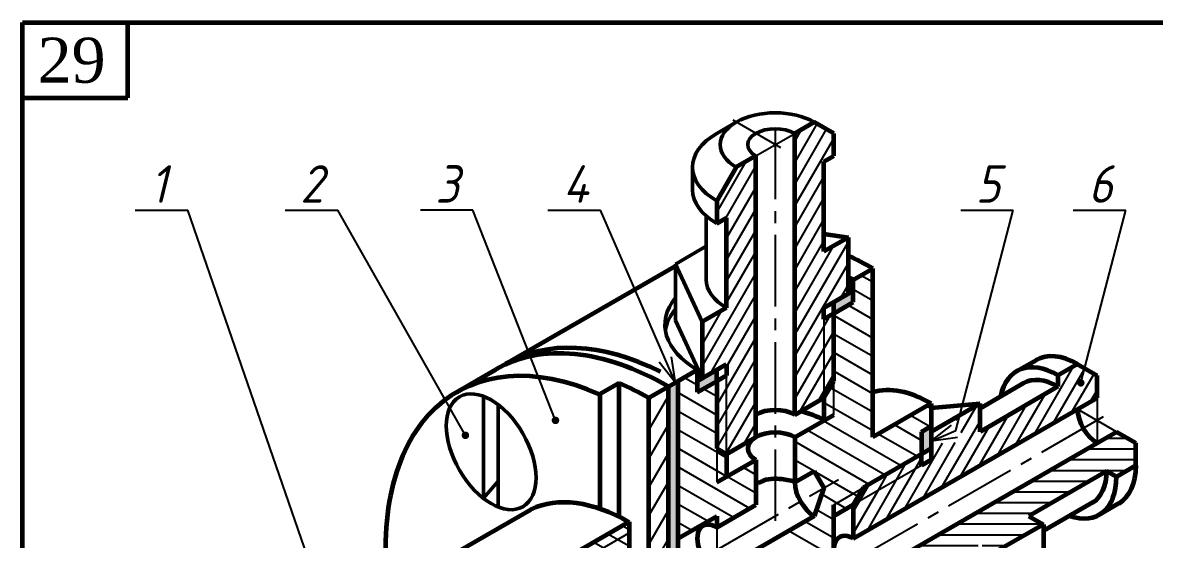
# Model space of a CAD drawing. Header units: millimetres. Extents: x -255 to 513, y 132 to 472.
# Drawn here: x -255 to -104.2, y 228.1 to 297 of the extents above; entities that cross this region are included whole.
import ezdxf

# ---------------------------------------------------------------- set-up
doc = ezdxf.new("R2010")
doc.units = ezdxf.units.MM
doc.header["$LTSCALE"] = 0.5
doc.linetypes.add('CENTER2', pattern=[28.575, 19.05, -3.175, 3.175, -3.175])
doc.styles.get("Standard").update_dxf_attribs({"font": 'isocpeui.ttf', "width": 0.9})
doc.styles.add('стиль1', font='TIMES.TTF')

msp = doc.modelspace()

# ---------------------------------------------------------------- hatches: boundary and pattern name
at = {"lineweight": -3}
h = msp.add_hatch(dxfattribs=at)
h.set_pattern_fill('ANSI31', color=256, scale=0.45, angle=15, style=0)
h.set_pattern_definition([(60, (-354.7643, 58.7417), (-1.237334, 0.714375), [])])
h.paths.add_polyline_path([(-157.31, 279.24), (-159.91, 277.74), (-162.51, 273.24), (-162.51, 270.24), (-161.21, 270.99), (-161.21, 258.99), (-164.46, 257.12), (-164.46, 249.62), (-161.21, 251.49), (-161.21, 249.99), (-161.21, 239.49), (-157.31, 241.74)])
h.paths.add_polyline_path([(-161.21, 249.99), (-162.51, 249.24), (-162.51, 240.24), (-161.21, 239.49)], flags=17)
h.paths.add_polyline_path([(-152.11, 244.74), (-148.22, 246.99), (-148.22, 257.49), (-148.22, 258.99), (-144.97, 260.87), (-144.97, 268.37), (-148.22, 266.49), (-148.22, 278.49), (-146.92, 279.24), (-146.92, 282.24), (-149.52, 283.74), (-152.11, 282.24)])
h.paths.add_polyline_path([(-148.22, 246.99), (-146.92, 249.24), (-146.92, 258.24), (-148.22, 257.49)], flags=17)
at = {"lineweight": 60}
h = msp.add_hatch(color=256, dxfattribs=at)
h.paths.add_polyline_path([(-162.51, 249.24), (-162.51, 250.74), (-165.1, 249.24), (-165.1, 247.74)])
h.paths.add_polyline_path([(-144.32, 259.74), (-144.32, 261.24), (-146.92, 259.74), (-146.92, 258.24)])
msp.add_hatch(color=256).paths.add_polyline_path([(-167.7, 249.24), (-168.01, 249.06), (-168, 249), (-168.04, 249.05), (-168.99, 248.5), (-168.99, 211.01), (-167.7, 211.74)])
at = {"lineweight": -3}
h = msp.add_hatch(dxfattribs=at)
h.set_pattern_fill('ANSI31', color=256, scale=0.6, angle=15, style=0)
h.set_pattern_definition([(60, (-354.7643, 58.7417), (-1.649778, 0.9525), [])])
h.paths.add_polyline_path([(-183.29, 219.24), (-183.29, 211.74), (-189.77, 208), (-189.77, 205), (-183.29, 208.74), (-183.29, 205.74), (-175.5, 210.24), (-175.5, 216.24), (-168.99, 227.51), (-168.99, 248.5), (-171.6, 246.99), (-171.6, 225.99)])
h = msp.add_hatch(color=256)
h.paths.add_polyline_path([(-133.93, 243.24), (-135.23, 242.49), (-135.23, 239.49), (-133.93, 240.24)])
h.paths.add_polyline_path([(-123.54, 225.24), (-126.13, 226.74), (-127.43, 225.99), (-124.83, 224.49)])
h = msp.add_hatch(dxfattribs=at)
h.set_pattern_fill('ANSI31', color=256, scale=0.45, angle=135, style=0)
h.set_pattern_definition([(180, (-354.7643, 58.7417), (-2e-16, -1.42875), [])])
h.paths.add_polyline_path([(-141.72, 223.74), (-137.82, 221.49), (-128.73, 226.74), (-127.43, 227.49), (-125.48, 226.37), (-118.99, 230.12), (-120.94, 231.24), (-110.55, 237.24), (-109.25, 236.49), (-106.65, 237.99), (-106.65, 240.99), (-109.25, 242.49)])
h.paths.add_polyline_path([(-137.82, 221.49), (-135.23, 221.49), (-127.43, 225.99), (-128.73, 226.74)])
h = msp.add_hatch(dxfattribs=at)
h.set_pattern_fill('ANSI31', color=256, scale=0.6, angle=105, style=0)
h.set_pattern_definition([(150, (-354.7643, 58.7417), (-0.9525, -1.649778), [])])
edge = h.paths.add_edge_path()
edge.add_line((-222.21, 189.27), (-222.21, 199.02))
edge.add_line((-222.21, 199.02), (-187.19, 219.24))
edge.add_line((-187.19, 219.24), (-187.19, 221.49))
edge.add_line((-187.19, 221.49), (-174.2, 228.99))
edge.add_line((-174.2, 228.99), (-174.2, 230.43))
edge.add_ellipse((-174.17, 207.91), major_axis=(13.78, -23.86), ratio=0.57735, start_angle=495.0936, end_angle=495.2586)
edge.add_line((-174.25, 230.46), (-174.85, 230.12))
edge.add_line((-174.85, 230.12), (-222.91, 202.37))
edge.add_line((-222.91, 202.37), (-224.86, 198.99))
edge.add_line((-224.86, 198.99), (-224.86, 195.24))
edge.add_line((-224.86, 195.24), (-231.36, 191.49))
edge.add_line((-231.36, 191.49), (-231.36, 183.99))
edge.add_line((-231.36, 183.99), (-222.21, 189.27))
h.paths.add_polyline_path([(-187.19, 221.49), (-187.19, 219.24), (-174.2, 226.74), (-174.2, 228.99)], flags=17)

# ---------------------------------------------------------------- linework, layer by layer
at = {"lineweight": 60}
for p, q in [((-255, 132), (-255, 297)), ((-255, 297), (-10, 297)), ((-241, 287), (-241, 297)), ((-255, 287), (-241, 287)), ((-149.52, 283.74), (-152.11, 282.24)), ((-146.92, 282.24), (-149.52, 283.74)), ((-152.11, 244.74), (-152.11, 282.24)), ((-146.92, 279.24), (-146.92, 282.24)), ((-157.31, 279.24), (-159.91, 277.74)), ((-157.31, 241.74), (-157.31, 279.24)), ((-148.22, 278.49), (-146.92, 279.24)), ((-159.91, 277.74), (-162.51, 273.24)), ((-148.22, 266.49), (-148.22, 278.49)), ((-162.51, 273.24), (-162.51, 270.24)), ((-162.51, 270.24), (-161.21, 270.99)), ((-161.21, 258.99), (-161.21, 270.99)), ((-148.22, 268.87), (-144.97, 268.37)), ((-144.97, 268.37), (-148.22, 266.49)), ((-144.97, 260.87), (-144.97, 268.37)), ((-190.67, 251.52), (-168.14, 264.52)), ((-144.32, 262.74), (-141.72, 264.24)), ((-141.72, 241.74), (-141.72, 264.24)), ((-144.32, 259.74), (-144.32, 262.74)), ((-148.22, 258.99), (-144.32, 261.24)), ((-146.92, 258.24), (-144.32, 259.74)), ((-146.92, 258.24), (-146.92, 259.74)), ((-161.21, 258.99), (-164.46, 257.12)), ((-148.22, 257.49), (-148.22, 258.99)), ((-146.92, 258.24), (-148.22, 257.49)), ((-146.92, 249.24), (-146.92, 258.24)), ((-164.46, 257.12), (-164.46, 249.62)), ((-122.55, 250.54), (-119.95, 252.04)), ((-197.16, 247.77), (-191.95, 250.77)), ((-167.7, 249.24), (-165.1, 250.74)), ((-165.1, 249.24), (-161.21, 251.49)), ((-165.1, 250.74), (-165.1, 247.74)), ((-162.51, 249.24), (-162.51, 250.74)), ((-161.21, 251.49), (-161.21, 249.99)), ((-114.44, 251.49), (-117.04, 249.99)), ((-114.44, 251.49), (-111.84, 249.99)), ((-175.5, 248.97), (-178.1, 247.47)), ((-175.5, 231.12), (-175.5, 248.97)), ((-171.6, 246.99), (-167.7, 249.24)), ((-167.7, 249.24), (-167.7, 211.74)), ((-165.1, 247.74), (-162.51, 249.24)), ((-161.21, 249.99), (-162.51, 249.24)), ((-162.51, 249.24), (-162.51, 240.24)), ((-148.22, 246.99), (-146.92, 249.24)), ((-121.63, 248.95), (-127.43, 245.6)), ((-117.04, 249.99), (-117.04, 248.49)), ((-111.84, 246.99), (-111.84, 249.99)), ((-178.1, 247.47), (-178.1, 232.21)), ((-168.99, 248.5), (-168.99, 210.98)), ((-117.04, 248.49), (-127.43, 242.49)), ((-171.6, 246.99), (-171.6, 225.99)), ((-152.11, 244.74), (-148.22, 246.99)), ((-148.22, 246.99), (-148.22, 243.99)), ((-144.32, 228.24), (-111.84, 246.99)), ((-133.93, 246.24), (-141.72, 241.74)), ((-133.93, 246.24), (-133.93, 243.24)), ((-127.43, 246.24), (-133.93, 242.49)), ((-133.93, 245.66), (-127.43, 246.24)), ((-127.43, 242.49), (-127.43, 246.24)), ((-152.11, 241.74), (-146.92, 244.74)), ((-135.23, 242.49), (-133.93, 243.24)), ((-133.93, 243.24), (-133.93, 238.74)), ((-161.21, 239.49), (-157.31, 241.74)), ((-152.11, 241.74), (-152.11, 235.74)), ((-141.72, 223.74), (-109.25, 242.49)), ((-135.23, 242.49), (-135.23, 239.49)), ((-109.25, 242.49), (-106.65, 240.99)), ((-162.51, 240.24), (-161.21, 239.49)), ((-133.93, 240.24), (-135.23, 239.49)), ((-106.65, 237.99), (-106.65, 240.99)), ((-162.51, 235.74), (-157.31, 238.74)), ((-161.21, 239.49), (-161.21, 236.49)), ((-157.31, 238.74), (-157.31, 232.74)), ((-135.23, 239.49), (-143.02, 234.99)), ((-135.23, 237.99), (-135.23, 239.49)), ((-133.93, 238.74), (-135.23, 237.99)), ((-152.11, 235.74), (-149.52, 237.24)), ((-149.52, 237.24), (-148.22, 234.99)), ((-110.55, 237.24), (-120.94, 231.24)), ((-109.25, 236.49), (-110.55, 237.24)), ((-106.65, 237.99), (-109.25, 236.49)), ((-148.22, 234.99), (-149.52, 231.24)), ((-143.02, 234.99), (-144.32, 232.74)), ((-162.51, 229.74), (-157.31, 232.74)), ((-146.92, 226.74), (-146.92, 232.74)), ((-144.32, 232.74), (-146.92, 231.24)), ((-144.32, 232.74), (-144.32, 228.24)), ((-112.45, 233.04), (-118.99, 229.26)), ((-111.53, 231.45), (-108.93, 232.95)), ((-236.01, 204.09), (-187.27, 232.13)), ((-167.7, 228.24), (-162.51, 231.24)), ((-162.51, 231.24), (-162.51, 229.74)), ((-149.52, 231.24), (-162.51, 223.74)), ((-120.94, 231.24), (-118.99, 230.12)), ((-174.2, 230.49), (-222.91, 202.37)), ((-174.2, 230.49), (-174.2, 226.74)), ((-118.99, 230.12), (-125.48, 226.37)), ((-118.99, 230.12), (-118.99, 224.5))]:
    msp.add_line(p, q, dxfattribs=at)
at = {"lineweight": 50}
for p, q in [((-159.91, 283.74), (-162.51, 282.24)), ((-165.74, 277.74), (-165.74, 274.74)), ((-163.9, 262.74), (-163.9, 271.22)), ((-163.9, 267.19), (-168.02, 264.81)), ((-168.02, 264.81), (-164.46, 257.12)), ((-168.02, 264.81), (-168.02, 257.31)), ((-168.02, 257.31), (-164.46, 249.62)), ((-193.59, 247.2), (-193.59, 233.61)), ((-191.64, 246.09), (-191.64, 232.46)), ((-193.59, 233.61), (-191.64, 235.89))]:
    msp.add_line(p, q, dxfattribs=at)
at = {"linetype": 'CENTER2', "lineweight": -3}
for p, q in [((-153.95, 280.3), (-160.33, 283.99)), ((-157.31, 279.27), (-152.11, 282.24)), ((-154.71, 282.99), (-154.71, 230)), ((-111.84, 246.99), (-111.84, 240.99)), ((-111.01, 244.47), (-169, 210.99)), ((-109.25, 242.49), (-114.44, 245.49)), ((-162.51, 226.74), (-146.27, 236.12))]:
    msp.add_line(p, q, dxfattribs=at)
at = {"lineweight": -3}
for p, q in [((-240, 272), (-233, 272)), ((-205.42, 192.2), (-233, 272)), ((-220, 272), (-213, 272)), ((-196, 242), (-213, 272)), ((-195, 272), (-202, 272)), ((-184, 244), (-195, 272)), ((-185, 272), (-178, 272)), ((-168, 249), (-178, 272)), ((-130.63, 242.66), (-123, 272)), ((-130, 272), (-123, 272)), ((-115, 272), (-108, 272)), ((-114, 249), (-108, 272)), ((-141.72, 262.4), (-143.32, 263.32)), ((-141.72, 259.92), (-144.32, 261.42)), ((-141.72, 254.97), (-146.92, 257.97)), ((-141.72, 257.45), (-145.01, 259.35)), ((-148.22, 257.49), (-148.22, 246.99)), ((-141.72, 252.5), (-146.92, 255.5)), ((-168, 249), (-168.55, 252.47)), ((-141.72, 250.02), (-146.92, 253.02)), ((-168, 249), (-170.17, 251.77)), ((-141.72, 247.55), (-146.92, 250.55)), ((-120.17, 242.18), (-114.97, 251.18)), ((-117.7, 243.61), (-113.47, 250.93)), ((-165.1, 248.68), (-166.89, 249.71)), ((-161.21, 239.49), (-161.21, 249.99)), ((-146.92, 244.74), (-146.92, 249.24)), ((-115.22, 245.04), (-112.23, 250.22)), ((-162.51, 244.7), (-167.7, 247.7)), ((-162.51, 247.18), (-164.3, 248.21)), ((-146.92, 248.08), (-147.42, 248.37)), ((-141.72, 245.08), (-146.92, 248.08)), ((-122.65, 240.76), (-118.75, 247.51)), ((-112.75, 246.47), (-111.84, 248.03)), ((-146.92, 245.6), (-148.22, 246.35)), ((-133.93, 245.52), (-134.55, 245.88)), ((-129.95, 242.38), (-127.87, 245.99)), ((-125.12, 239.33), (-121.22, 246.08)), ((-162.51, 242.23), (-167.7, 245.23)), ((-141.72, 242.6), (-146.92, 245.6)), ((-134.09, 243.15), (-136.69, 244.65)), ((-130.65, 244.03), (-130.35, 244.56)), ((-127.59, 237.9), (-123.7, 244.65)), ((-137.93, 237.93), (-148.32, 243.93)), ((-135.23, 241.33), (-138.84, 243.41)), ((-133.91, 241.25), (-131.23, 243.36)), ((-132.54, 235.04), (-127.43, 243.89)), ((-130.07, 236.47), (-126.17, 243.22)), ((-162.51, 239.75), (-167.7, 242.75)), ((-140.07, 236.7), (-150.46, 242.7)), ((-135.78, 239.17), (-140.98, 242.17)), ((-133.92, 241.24), (-130.63, 242.66)), ((-133.91, 241.25), (-130.45, 241.74)), ((-162.51, 237.28), (-167.7, 240.28)), ((-162.51, 240.24), (-162.51, 235.74)), ((-137.49, 232.18), (-132.42, 240.96)), ((-135.02, 233.61), (-130.73, 241.04)), ((-161.21, 239), (-162.51, 239.75)), ((-138.55, 236.08), (-137.25, 238.33)), ((-136.07, 237.5), (-135.23, 238.97)), ((-158.12, 232.27), (-167.7, 237.8)), ((-161.21, 236.53), (-162.51, 237.28)), ((-157.31, 236.75), (-159.03, 237.75)), ((-135.23, 237.99), (-144.32, 232.74)), ((-141.02, 234.65), (-139.72, 236.9)), ((-139.97, 230.75), (-136.07, 237.5)), ((-160.27, 231.04), (-167.7, 235.33)), ((-157.31, 234.28), (-161.18, 236.51)), ((-143.5, 233.22), (-142.2, 235.47)), ((-142.44, 229.33), (-138.55, 236.08)), ((-146.5, 232.98), (-148.51, 234.15)), ((-146.92, 232.74), (-143.02, 234.99)), ((-144.32, 228.93), (-141.02, 234.65)), ((-163.71, 230.55), (-167.7, 232.85)), ((-145.2, 232.23), (-146.5, 232.98)), ((-144.32, 231.79), (-143.5, 233.22)), ((-146.92, 230.75), (-149.22, 232.08)), ((-147.73, 226.27), (-152.93, 229.27)), ((-146.92, 228.28), (-150.78, 230.51)), ((-187.19, 221.49), (-174.2, 228.99))]:
    msp.add_line(p, q, dxfattribs=at)
for p, q in [((-142.21, 235.46), (-152.11, 241.18)), ((-149.55, 237.22), (-152.11, 238.7)), ((-144.35, 234.22), (-149.48, 237.18)), ((-151.69, 235.98), (-152.11, 236.23)), ((-143.69, 233.84), (-144.35, 234.22)), ((-174.85, 230.12), (-174.2, 230.49)), ((-165.85, 229.31), (-167.7, 230.38)), ((-162.41, 229.8), (-162.51, 229.85)), ((-162.51, 229.74), (-162.51, 223.74))]:
    msp.add_line(p, q)
at = {"const_width": 0.5}
for points in [[(-114.25, 249, 1), (-113.75, 249, 1)], [(-184.25, 244, 1), (-183.75, 244, 1)], [(-196.25, 242, 1), (-195.75, 242, 1)]]:
    msp.add_lwpolyline(points, format="xyb", close=True, dxfattribs=at)
at = {"lineweight": 50}
for centre, major_axis, start_param, end_param in [((-154.71, 280.74), (-7.35, 0), 3.926991, 7.068583), ((-154.71, 277.74), (-11.02, 0), 5.497787, 7.068583), ((-154.71, 280.74), (-3.67, 0), 3.926991, 7.068583), ((-154.71, 274.74), (-11.02, 0), 6.283185, 7.068583), ((-154.71, 262.74), (-9.19, 0), 6.283185, 7.068583), ((-154.71, 256.74), (-14.7, 0), 5.844341, 7.068583), ((-154.71, 255.24), (-14.7, 0), 5.844341, 6.194681)]:
    msp.add_ellipse(centre, major_axis=major_axis, ratio=0.57735, start_param=start_param, end_param=end_param, dxfattribs=at)
at = {"lineweight": 60}
for centre, major_axis, start_param, end_param in [((-141.72, 226.74), (22.96, -39.77), 2.356194, 2.456362), ((-154.71, 256.74), (-14.7, 0), 3.926991, 3.987687), ((-168.99, 211), (22.96, -39.77), 2.356194, 3.141593), ((-167.7, 211.74), (22.96, -39.77), 2.427634, 3.141593), ((-117.04, 240.99), (5.51, -9.55), 2.356194, 3.727278), ((-114.44, 242.49), (5.51, -9.55), 2.356194, 3.141593), ((-174.2, 207.99), (22.96, -39.77), 2.476484, 4.071205), ((-171.6, 209.49), (22.96, -39.77), 8.63938, 8.75967), ((-117.04, 240.99), (4.59, -7.95), 2.356194, 3.141593), ((-133.93, 231.24), (9.19, -15.91), 2.356194, 2.999696), ((-154.71, 243.24), (-3.67, 0), 3.926991, 5.497787), ((-154.71, 240.24), (-9.19, 0), 3.926991, 4.338508), ((-111.84, 243.99), (1.84, -3.18), 3.926991, 5.497787), ((-154.71, 240.24), (-3.67, 0), 3.926991, 7.068583), ((-117.04, 240.99), (4.59, -7.95), 6.283185, 7.068583), ((-114.44, 242.49), (5.51, -9.55), 0, 0.785398), ((-149.52, 234.24), (1.84, -3.18), 3.926991, 5.497787), ((-117.04, 240.99), (5.51, -9.55), 5.6975, 7.068583), ((-174.17, 207.91), (13.78, -23.86), 8.63938, 9.376744), ((-162.51, 226.74), (1.84, -3.18), 2.356194, 5.497787), ((-144.32, 225.24), (1.84, -3.18), 2.356194, 7.068583)]:
    msp.add_ellipse(centre, major_axis=major_axis, ratio=0.57735, start_param=start_param, end_param=end_param, dxfattribs=at)
at = {"lineweight": 50}
msp.add_ellipse((-192.57, 239.81), major_axis=(4.23, -7.32), ratio=0.57735, dxfattribs=at)
at = {"lineweight": 60}
msp.add_open_spline([(-152.11, 235.82), (-152.78, 235.97), (-154.37, 236.31), (-156.3, 236.13), (-157.19, 235.5), (-157.31, 235.41)], degree=3, knots=[0, 0, 0, 0, 1.369627, 3.275173, 3.566113, 3.566113, 3.566113, 3.566113], dxfattribs=at)

# ---------------------------------------------------------------- texts
at = {"lineweight": 30, "style": 'стиль1'}
msp.add_text('29', height=6, dxfattribs=at).set_placement((-253, 289))
at = {"lineweight": -3, "width": 0.9}
for s, p in [('1', (-238, 273)), ('2', (-218, 273)), ('3', (-200, 273)), ('4', (-183, 273)), ('5', (-128, 273)), ('6', (-113, 273))]:
    msp.add_text(s, height=5, dxfattribs=at).set_placement(p)

doc.saveas('drawing.dxf')
